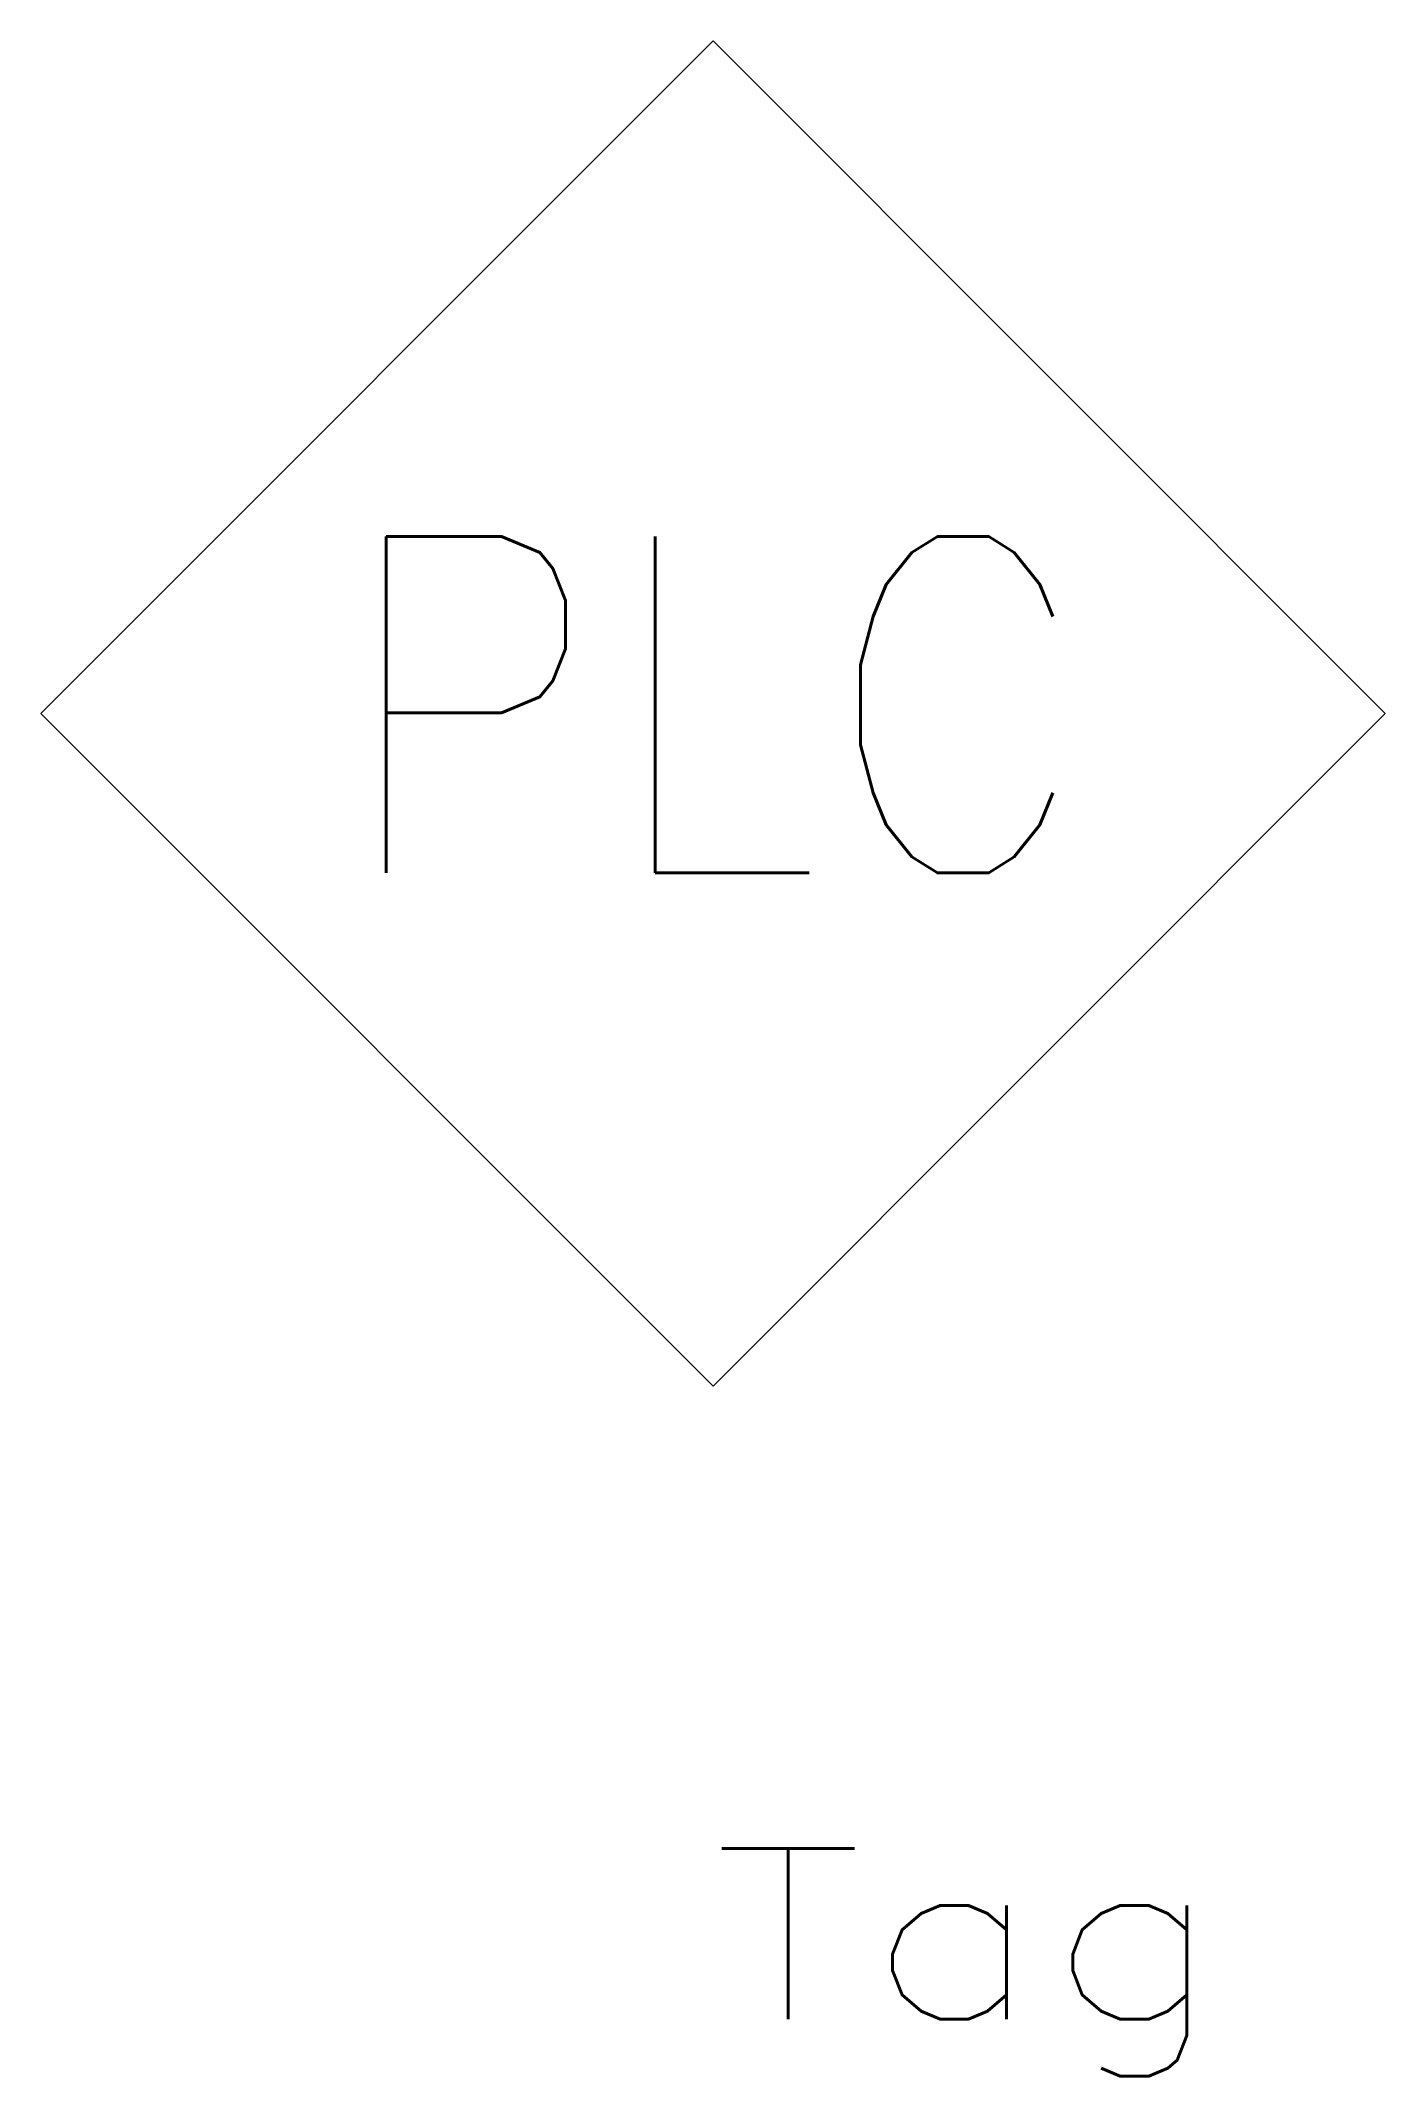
# Model space of a CAD drawing. Header units: inches. Extents: x -5 to 5, y -10.1 to 5.
import ezdxf
from ezdxf.enums import TextEntityAlignment as Align

# ---------------------------------------------------------------- set-up
doc = ezdxf.new("R2010")
doc.units = ezdxf.units.IN
doc.header["$MEASUREMENT"] = 0
doc.layers.get('0').update_dxf_attribs({"lineweight": 0})
doc.styles.add('ROMANS', font='ROMANS.SHX', dxfattribs={"width": 0.8})
doc.styles.add('STANDARD1', font='TXT.SHX')

msp = doc.modelspace()

# ---------------------------------------------------------------- linework, layer by layer
for p, q in [((-5, 0), (0, 5)), ((0, 5), (5, 0)), ((0, -5), (-5, 0)), ((5, 0), (0, -5))]:
    msp.add_line(p, q)

# ---------------------------------------------------------------- texts
at = {"linetype": 'Continuous', "style": 'ROMANS', "width": 0.800847}
msp.add_text('PLC', height=2.5, dxfattribs=at).set_placement((-2.813, -1.185), (2.813, -1.185), align=Align.FIT)
at = {"color": 7, "linetype": 'Continuous', "style": 'STANDARD1', "width": 1.166667}
msp.add_text('Tag', height=1.27, dxfattribs=at).set_placement((-0.005, -9.705), (3.805, -9.705), align=Align.FIT)

doc.saveas('drawing.dxf')
